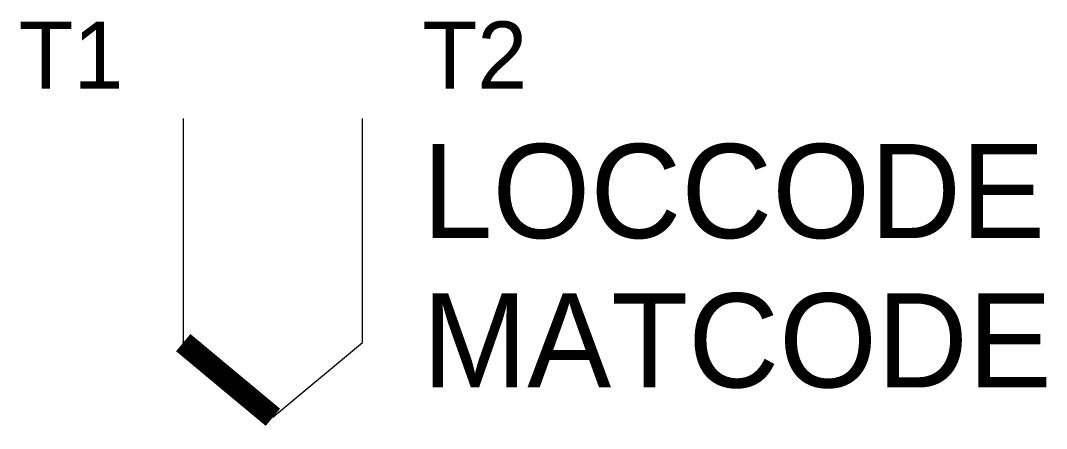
# Model space of a CAD drawing. Extents: x -5.4 to 28.9, y -10.4 to 3.3.
import ezdxf
from ezdxf.enums import TextEntityAlignment as Align

# ---------------------------------------------------------------- set-up
doc = ezdxf.new("R2010")
doc.units = 0
doc.layers.get('0').update_dxf_attribs({"linetype": 'CONTINUOUS'})
doc.layers.add('C', color=6, linetype='CONTINUOUS')
doc.layers.add('T2', color=1, linetype='CONTINUOUS')

msp = doc.modelspace()

# ---------------------------------------------------------------- linework, layer by layer
at = {"color": 0}
for p, q in [((0, 0), (0, -7.5)), ((6, -7.5), (6, 0)), ((3, -10), (6, -7.5))]:
    msp.add_line(p, q, dxfattribs=at)
at = {"color": 0, "linetype": 'CONTINUOUS', "const_width": 0.75}
msp.add_lwpolyline([(0, -7.5), (3, -10)], dxfattribs=at)
at = {"layer": 'C', "color": 0, "linetype": 'CONTINUOUS'}
msp.add_point((0, -7.5), dxfattribs=at)

# ---------------------------------------------------------------- texts
at = {"color": 0, "linetype": 'CONTINUOUS'}
for tag, p in [('LOCCODE', (8, -4)), ('MATCODE', (8, -9))]:
    msp.add_attdef(tag, p, '', height=3.15, dxfattribs=at)
at = {"layer": 'T2', "color": 0, "linetype": 'CONTINUOUS'}
msp.add_attdef('T1', text='', height=2.25, dxfattribs=at).set_placement((-2, 1), align=Align.RIGHT)
msp.add_attdef('T2', (8, 1), '', height=2.25, dxfattribs=at)

doc.saveas('drawing.dxf')
